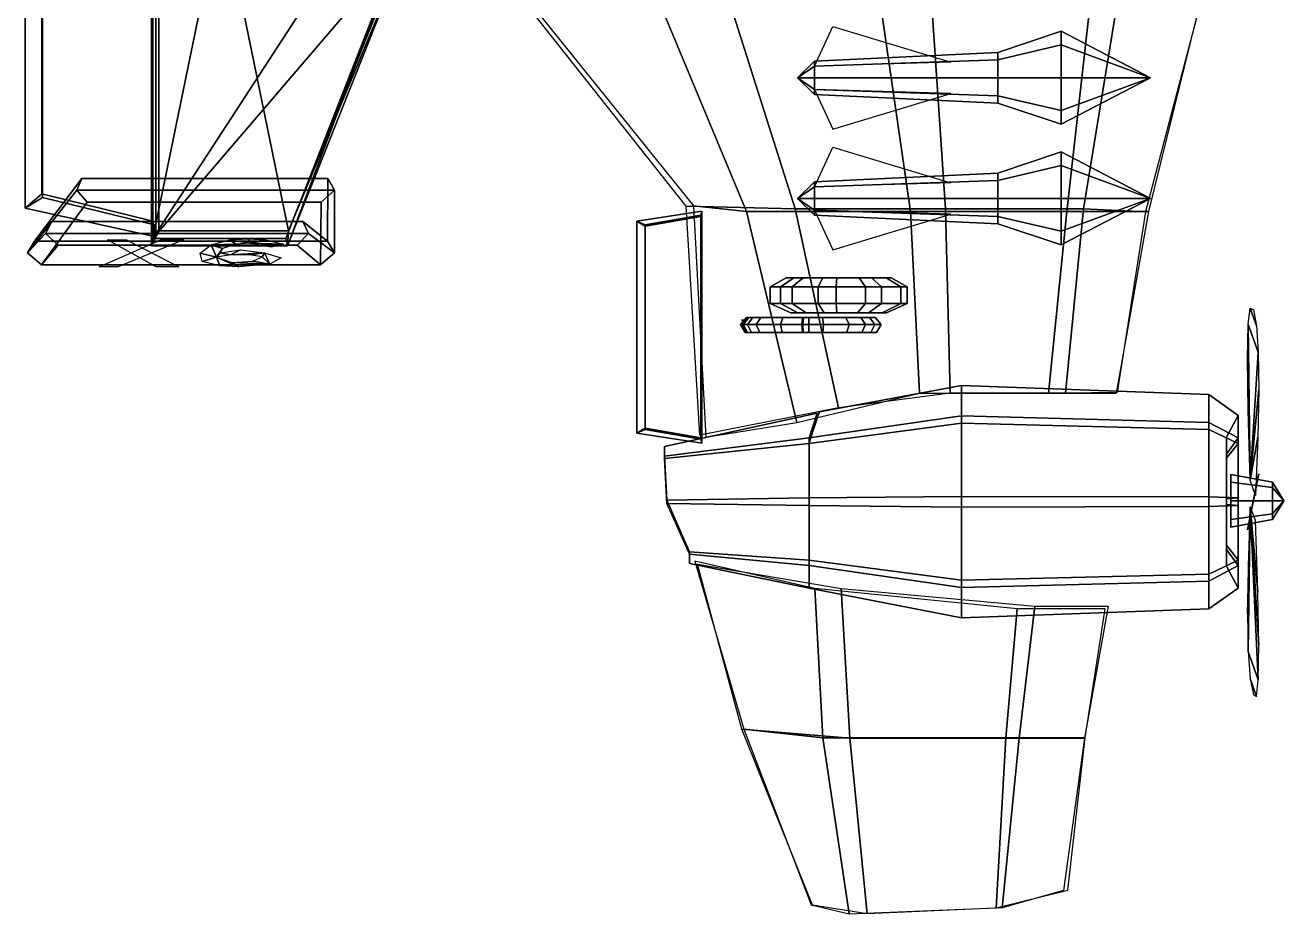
# Model space of a CAD drawing. Header units: metres. Extents: x -60 to 33, y -69 to 68.
# Drawn here: x -60 to 25.9, y -68.6 to -7.9 of the extents above; entities that cross this region are included whole.
import ezdxf

# ---------------------------------------------------------------- set-up
doc = ezdxf.new("R2010")
doc.units = ezdxf.units.M

msp = doc.modelspace()

# ---------------------------------------------------------------- linework, layer by layer
at = {"layer": 'AileG1', "color": 36}
for points in [[(-24.832254, -7.260001, 6.8), (-14.37858, -20.259996, 7.159739), (-10.762189, -20.66, 6.421602), (-16.337002, -7.260001, 5.2)], [(-16.337002, -7.260001, 5.2), (-10.762189, -20.66, 6.421602), (0.432347, -20.66, 6.329336), (-1.515498, -7.260001, 5)], [(-1.515498, -7.260001, 5), (0.432347, -20.66, 6.329336), (11.080813, -20.66, 6.698404), (12.583006, -7.260001, 5.8)], [(12.583006, -7.260001, 5.8), (11.080813, -20.66, 6.698404), (16.678078, -20.66, 7.713342), (19.993759, -7.260001, 8)], [(-14.37858, -20.259996, 7.159739), (-13.536901, -36.060001, 7.117873), (-7.323036, -35.060001, 6.500791), (-10.762189, -20.66, 6.421602)], [(-10.762189, -20.66, 6.421602), (-7.323036, -35.060001, 6.500791), (1.037658, -33.060001, 6.423656), (0.432347, -20.66, 6.329336)], [(0.432347, -20.66, 6.329336), (1.037658, -33.060001, 6.423656), (9.85018, -33.060001, 6.732197), (11.080813, -20.66, 6.698404)], [(11.080813, -20.66, 6.698404), (9.85018, -33.060001, 6.732197), (14.482404, -33.060001, 7.580684), (16.678078, -20.66, 7.713342)]]:
    msp.add_3dface(points, dxfattribs=at)
at = {"layer": 'AileG2', "color": 31}
for points in [[(-7.444094, -20.459999, 8.795606), (-14.892633, -20.279995, 7.182653), (-25.193754, -7.260001, 6.8), (-11.637501, -7.260001, 9.6)], [(2.804428, -20.459999, 9.349729), (-7.444094, -20.459999, 8.795606), (-11.637501, -7.260001, 9.6), (1.918754, -7.260001, 10.799999)], [(12.233074, -20.459999, 8.980313), (2.804428, -20.459999, 9.349729), (1.918754, -7.260001, 10.799999), (14.390508, -7.260001, 10)], [(16.46913, -20.679998, 7.756776), (12.233074, -20.459999, 8.980313), (14.390508, -7.260001, 10), (19.993759, -7.260001, 8)], [(-4.497872, -34.060001, 8.732279), (-13.94206, -35.920002, 7.163866), (-14.892633, -20.279995, 7.182653), (-7.444094, -20.459999, 8.795606)], [(3.138815, -33.060001, 9.198742), (-4.497872, -34.060001, 8.732279), (-7.444094, -20.459999, 8.795606), (2.804428, -20.459999, 9.349729)], [(10.996017, -33.060001, 8.887767), (3.138815, -33.060001, 9.198742), (2.804428, -20.459999, 9.349729), (12.233074, -20.459999, 8.980313)], [(14.526067, -33, 7.630329), (10.996017, -33.060001, 8.887767), (12.233074, -20.459999, 8.980313), (16.46913, -20.679998, 7.756776)]]:
    msp.add_3dface(points, dxfattribs=at)
at = {"layer": 'AileG3', "color": 49}
for points in [[(-14.298315, -44.520435, 7.622507), (-10.943853, -55.980427, 8.467817), (-5.56416, -56.580429, 7.796305), (-6.098315, -46.380432, 7.137645)], [(-6.098315, -46.380432, 7.137645), (-5.56416, -56.580429, 7.796305), (6.919529, -56.580429, 7.604444), (7.701685, -47.780434, 6.844827)], [(7.701685, -47.780434, 6.844827), (6.919529, -56.580429, 7.604444), (12.347221, -56.580429, 8.563748), (13.701685, -47.780434, 8.308916)], [(-10.943853, -55.980427, 8.467817), (-6.35616, -67.980438, 8.797077), (-3.75493, -68.580437, 8.578034), (-5.56416, -56.580429, 7.796305)], [(-5.56416, -56.580429, 7.796305), (-3.75493, -68.580437, 8.578034), (6.270299, -68.180443, 8.515451), (6.919529, -56.580429, 7.604444)], [(6.919529, -56.580429, 7.604444), (6.270299, -68.180443, 8.515451), (11.159529, -66.980438, 8.828369), (12.347221, -56.580429, 8.563748)]]:
    msp.add_3dface(points, dxfattribs=at)
at = {"layer": 'AileG4', "color": 50}
for points in [[(-3.709426, -56.590469, 9.419836), (-11.087205, -55.990467, 8.477208), (-14.098316, -44.730469, 7.791091), (-4.298315, -46.390469, 9.795179)], [(7.846128, -56.590469, 9.419836), (-3.709426, -56.590469, 9.419836), (-4.298315, -46.390469, 9.795179), (8.901686, -47.590466, 9.795179)], [(12.290573, -56.590469, 8.477208), (7.846128, -56.590469, 9.419836), (8.901686, -47.590466, 9.795179), (13.901685, -47.590466, 8.331091)], [(-2.542759, -68.590462, 9.098573), (-6.253869, -67.990471, 8.799635), (-11.087205, -55.990467, 8.477208), (-3.709426, -56.590469, 9.419836)], [(6.679462, -68.190475, 9.098573), (-2.542759, -68.590462, 9.098573), (-3.709426, -56.590469, 9.419836), (7.846128, -56.590469, 9.419836)], [(10.857241, -66.990471, 8.799635), (6.679462, -68.190475, 9.098573), (7.846128, -56.590469, 9.419836), (12.290573, -56.590469, 8.477208)]]:
    msp.add_3dface(points, dxfattribs=at)
at = {"layer": 'CharniereG', "color": 57}
msp.add_3dface([(-11.105405, -28.074333, 5.889799), (-10.892903, -28.074333, 5.912487), (-10.979506, -28.074333, 5.717111)], dxfattribs=at)
at = {"layer": 'CharnInclinG', "color": 61}
msp.add_3dface([(-13.870176, -28.168545, 8.0628), (-13.870176, -28.098545, 7.941557), (-13.870176, -28.028545, 8.0628)], dxfattribs=at)
at = {"layer": 'EssieuG', "color": 1}
for points in [[(-11.069994, -28.362936, 4.500204), (-11.164964, -28.362936, 2.520478), (-10.767436, -27.881065, 2.294141), (-10.680348, -27.881065, 4.109565)], [(-11.164964, -28.362936, 2.520478), (-10.985214, -28.362936, 0.541932), (-10.602604, -27.881065, 0.479798), (-10.767436, -27.881065, 2.294141)], [(-10.701683, -28.362936, 6.452459), (-11.069994, -28.362936, 4.500204), (-10.680348, -27.881065, 4.109565), (-10.342605, -27.881065, 5.899798)], [(-10.985214, -28.362936, 0.541932), (-10.695164, -28.362936, -1.929985), (-10.336626, -27.881065, -1.786969), (-10.602604, -27.881065, 0.479798)], [(-6.936524, -27.881065, 3.659845), (-10.680348, -27.881065, 4.109565), (-10.767436, -27.881065, 2.294141)], [(-6.936524, -27.881065, 3.659845), (-10.767436, -27.881065, 2.294141), (-10.602604, -27.881065, 0.479798)], [(-10.695164, -28.362936, -1.929985), (-10.094617, -28.362936, -4.300516), (-9.78592, -27.881065, -3.960764), (-10.336626, -27.881065, -1.786969)], [(-6.936524, -27.881065, 3.659845), (-10.342605, -27.881065, 5.899798), (-10.680348, -27.881065, 4.109565)], [(-5.582604, -27.881065, -0.440201), (-6.503826, -27.881065, 1.536921), (-10.602604, -27.881065, 0.479798), (-10.336626, -27.881065, -1.786969)], [(-6.936524, -27.881065, 3.659845), (-10.602604, -27.881065, 0.479798), (-6.503826, -27.881065, 1.536921)], [(-6.936524, -27.881065, 3.659845), (-6.862604, -27.881065, 5.839798), (-10.342605, -27.881065, 5.899798)], [(-5.577417, -27.881065, -6.313266), (-5.582604, -27.881065, -0.440201), (-10.336626, -27.881065, -1.786969)], [(-5.577417, -27.881065, -6.313266), (-10.336626, -27.881065, -1.786969), (-9.78592, -27.881065, -3.960764)], [(-10.094617, -28.362936, -4.300516), (-8.455247, -28.362936, -6.022897), (-8.282604, -27.881065, -5.540202), (-9.78592, -27.881065, -3.960764)], [(-5.577417, -27.881065, -6.313266), (-9.78592, -27.881065, -3.960764), (-8.282604, -27.881065, -5.540202)], [(-8.455247, -28.362936, -6.022897), (-5.505232, -28.362936, -6.865926), (-5.577417, -27.881065, -6.313266), (-8.282604, -27.881065, -5.540202)], [(-6.515482, -28.362936, 1.694727), (-6.987342, -28.362936, 4.009783), (-6.936524, -27.881065, 3.659845), (-6.503826, -27.881065, 1.536921)], [(-6.987342, -28.362936, 4.009783), (-6.906732, -28.362936, 6.387029), (-6.862604, -27.881065, 5.839798), (-6.936524, -27.881065, 3.659845)], [(-5.510889, -28.362936, -0.461331), (-6.515482, -28.362936, 1.694727), (-6.503826, -27.881065, 1.536921), (-5.582604, -27.881065, -0.440201)], [(-3.763385, -28.362936, -1.547777), (-5.510889, -28.362936, -0.461331), (-5.582604, -27.881065, -0.440201), (-3.98013, -27.881065, -1.436481)], [(-5.577417, -27.881065, -6.313266), (-2.371687, -27.881065, -2.407645), (-5.582604, -27.881065, -0.440201)], [(-5.505232, -28.362936, -6.865926), (-2.656724, -28.362936, -6.367491), (-2.965314, -27.881065, -5.856197), (-5.577417, -27.881065, -6.313266)], [(-5.577417, -27.881065, -6.313266), (-2.965314, -27.881065, -5.856197), (-1.982604, -27.881065, -4.340201)], [(-5.577417, -27.881065, -6.313266), (-1.982604, -27.881065, -4.340201), (-2.371687, -27.881065, -2.407645)], [(-2.009372, -28.362936, -2.606834), (-3.763385, -28.362936, -1.547777), (-3.98013, -27.881065, -1.436481), (-2.371687, -27.881065, -2.407645)], [(-2.656724, -28.362936, -6.367491), (-1.585076, -28.362936, -4.714293), (-1.982604, -27.881065, -4.340201), (-2.965314, -27.881065, -5.856197)], [(-1.585076, -28.362936, -4.714293), (-2.009372, -28.362936, -2.606834), (-2.371687, -27.881065, -2.407645), (-1.982604, -27.881065, -4.340201)], [(-10.776558, -28.918936, 4.20602), (-10.865593, -28.918936, 2.350027), (-11.164964, -28.362936, 2.520478), (-11.069994, -28.362936, 4.500204)], [(-10.865593, -28.918936, 2.350027), (-10.697077, -28.918936, 0.49514), (-10.985214, -28.362936, 0.541932), (-11.164964, -28.362936, 2.520478)], [(-10.431267, -28.918936, 6.03626), (-10.776558, -28.918936, 4.20602), (-11.069994, -28.362936, 4.500204), (-10.701683, -28.362936, 6.452459)], [(-10.697077, -28.918936, 0.49514), (-10.425156, -28.918936, -1.822282), (-10.695164, -28.362936, -1.929985), (-10.985214, -28.362936, 0.541932)], [(-10.697077, -28.918936, 0.49514), (-10.865593, -28.918936, 2.350027), (-10.776558, -28.918936, 4.20602)], [(-10.697077, -28.918936, 0.49514), (-10.776558, -28.918936, 4.20602), (-10.431267, -28.918936, 6.03626)], [(-10.425156, -28.918936, -1.822282), (-10.697077, -28.918936, 0.49514), (-6.506703, -28.918936, 1.575886), (-5.564897, -28.918936, -0.445419)], [(-10.697077, -28.918936, 0.49514), (-10.431267, -28.918936, 6.03626), (-6.8735, -28.918936, 5.974919)], [(-10.697077, -28.918936, 0.49514), (-6.8735, -28.918936, 5.974919), (-6.949072, -28.918936, 3.746251)], [(-10.697077, -28.918936, 0.49514), (-6.949072, -28.918936, 3.746251), (-6.506703, -28.918936, 1.575886)], [(-10.425156, -28.918936, -1.822282), (-9.862143, -28.918936, -4.044655), (-10.094617, -28.362936, -4.300516), (-10.695164, -28.362936, -1.929985)], [(-2.282226, -28.918936, -2.456828), (-9.862143, -28.918936, -4.044655), (-10.425156, -28.918936, -1.822282)], [(-2.282226, -28.918936, -2.456828), (-10.425156, -28.918936, -1.822282), (-5.564897, -28.918936, -0.445419)], [(-9.862143, -28.918936, -4.044655), (-8.325233, -28.918936, -5.659387), (-8.455247, -28.362936, -6.022897), (-10.094617, -28.362936, -4.300516)], [(-2.282226, -28.918936, -2.456828), (-8.325233, -28.918936, -5.659387), (-9.862143, -28.918936, -4.044655)], [(-8.325233, -28.918936, -5.659387), (-5.559594, -28.918936, -6.449727), (-5.505232, -28.362936, -6.865926), (-8.455247, -28.362936, -6.022897)], [(-2.282226, -28.918936, -2.456828), (-5.559594, -28.918936, -6.449727), (-8.325233, -28.918936, -5.659387)], [(-6.506703, -28.918936, 1.575886), (-6.949072, -28.918936, 3.746251), (-6.987342, -28.362936, 4.009783), (-6.515482, -28.362936, 1.694727)], [(-6.949072, -28.918936, 3.746251), (-6.8735, -28.918936, 5.974919), (-6.906732, -28.362936, 6.387029), (-6.987342, -28.362936, 4.009783)], [(-5.564897, -28.918936, -0.445419), (-6.506703, -28.918936, 1.575886), (-6.515482, -28.362936, 1.694727), (-5.510889, -28.362936, -0.461331)], [(-3.926612, -28.918936, -1.463962), (-5.564897, -28.918936, -0.445419), (-5.510889, -28.362936, -0.461331), (-3.763385, -28.362936, -1.547777)], [(-5.559594, -28.918936, -6.449727), (-2.889118, -28.918936, -5.982444), (-2.656724, -28.362936, -6.367491), (-5.505232, -28.362936, -6.865926)], [(-2.282226, -28.918936, -2.456828), (-2.889118, -28.918936, -5.982444), (-5.559594, -28.918936, -6.449727)], [(-2.282226, -28.918936, -2.456828), (-3.926612, -28.918936, -1.463962), (-3.763385, -28.362936, -1.547777), (-2.009372, -28.362936, -2.606834)], [(-2.889118, -28.918936, -5.982444), (-1.884447, -28.918936, -4.432571), (-1.585076, -28.362936, -4.714293), (-2.656724, -28.362936, -6.367491)], [(-2.282226, -28.918936, -2.456828), (-1.884447, -28.918936, -4.432571), (-2.889118, -28.918936, -5.982444)], [(-1.884447, -28.918936, -4.432571), (-2.282226, -28.918936, -2.456828), (-2.009372, -28.362936, -2.606834), (-1.585076, -28.362936, -4.714293)]]:
    msp.add_3dface(points, dxfattribs=at)
at = {"layer": 'GouvG', "color": 9}
for points in [[(-56.11134, -18.402412, 28.163668), (-56.463116, -19.203999, 28.60025), (-59.825722, -23.479145, 13.629185), (-59.346935, -22.677553, 13.610738)], [(-39.33292, -18.402412, 26.511126), (-56.11134, -18.402412, 28.163668), (-59.346935, -22.677553, 13.610738), (-39.355637, -22.677553, 11.641755)], [(-39.33292, -18.402412, 26.511126), (-38.885731, -19.203999, 26.869019), (-56.463116, -19.203999, 28.60025), (-56.11134, -18.402412, 28.163668)], [(-39.355637, -22.677553, 11.641755), (-38.882458, -23.479145, 11.566441), (-38.885731, -19.203999, 26.869019), (-39.33292, -18.402412, 26.511126)], [(-56.463116, -19.203999, 28.60025), (-55.759552, -20.005587, 27.727083), (-58.868149, -24.280733, 13.592292), (-59.825722, -23.479145, 13.629185)], [(-56.463116, -19.203999, 28.60025), (-38.885731, -19.203999, 26.869019), (-39.780117, -20.005587, 26.153233), (-55.759552, -20.005587, 27.727083)], [(-39.780117, -20.005587, 26.153233), (-38.885731, -19.203999, 26.869019), (-38.882458, -23.479145, 11.566441), (-39.828819, -24.280733, 11.717071)], [(-58.868149, -24.280733, 13.592292), (-55.759552, -20.005587, 27.727083), (-39.780117, -20.005587, 26.153233), (-39.828819, -24.280733, 11.717071)], [(-59.346935, -22.677553, 13.610738), (-59.825722, -23.479145, 13.629185), (-58.599903, -22.143158, 6.905227), (-58.169716, -21.34157, 7.264791)], [(-59.346935, -22.677553, 13.610738), (-58.169716, -21.34157, 7.264791), (-41.034313, -21.34157, 5.577092), (-39.355637, -22.677553, 11.641755)], [(-58.169716, -21.34157, 7.264791), (-58.599903, -22.143158, 6.905227), (-40.648537, -22.143158, 5.13716), (-41.034313, -21.34157, 5.577092)], [(-41.034313, -21.34157, 5.577092), (-40.648537, -22.143158, 5.13716), (-38.882458, -23.479145, 11.566441), (-39.355637, -22.677553, 11.641755)], [(-59.825722, -23.479145, 13.629185), (-58.868149, -24.280733, 13.592292), (-57.73951, -22.944748, 7.624358), (-58.599903, -22.143158, 6.905227)], [(-40.648537, -22.143158, 5.13716), (-58.599903, -22.143158, 6.905227), (-57.73951, -22.944748, 7.624358), (-41.420094, -22.944748, 6.017023)], [(-39.828819, -24.280733, 11.717071), (-38.882458, -23.479145, 11.566441), (-40.648537, -22.143158, 5.13716), (-41.420094, -22.944748, 6.017023)], [(-58.868149, -24.280733, 13.592292), (-39.828819, -24.280733, 11.717071), (-41.420094, -22.944748, 6.017023), (-57.73951, -22.944748, 7.624358)], [(-53.642612, -24.423801, 14.760821), (-54.936871, -24.423801, 14.888299), (-50.731403, -22.573908, 20.435831), (-49.178291, -22.573908, 20.282864)], [(-49.500988, -24.423801, 14.352905), (-51.054096, -24.423801, 14.505875), (-54.355328, -22.573908, 20.792757), (-53.061069, -22.573908, 20.665281)], [(-46.932777, -23.764011, 16.052687), (-48.038799, -23.496731, 17.196606), (-47.286701, -22.931952, 18.942669)], [(-47.286701, -22.931952, 18.942669), (-46.009308, -22.573908, 19.970743), (-45.598164, -22.879902, 18.944107)], [(-47.286701, -22.931952, 18.942669), (-45.598164, -22.879902, 18.944107), (-46.5065, -23.170736, 18.096287)], [(-47.286701, -22.931952, 18.942669), (-46.5065, -23.170736, 18.096287), (-46.932777, -23.764011, 16.052687)], [(-46.5065, -23.170736, 18.096287), (-46.678978, -23.469017, 17.151987), (-46.932777, -23.764011, 16.052687)], [(-44.660664, -22.812601, 19.068649), (-46.009308, -22.573908, 19.970743), (-44.765354, -22.51226, 20.046888)], [(-44.660664, -22.812601, 19.068649), (-45.598164, -22.879902, 18.944107), (-46.009308, -22.573908, 19.970743)], [(-44.660664, -22.812601, 19.068649), (-44.765354, -22.51226, 20.046888), (-43.55022, -22.573908, 19.72854)], [(-44.660664, -22.812601, 19.068649), (-43.55022, -22.573908, 19.72854), (-42.349758, -22.872278, 18.648733)], [(-44.660664, -22.812601, 19.068649), (-42.349758, -22.872278, 18.648733), (-43.191971, -23.081135, 18.058584)], [(-46.932777, -23.764011, 16.052687), (-47.901978, -24.065758, 15.3493), (-48.038799, -23.496731, 17.196606)], [(-46.932777, -23.764011, 16.052687), (-46.701523, -24.364132, 14.269493), (-47.901978, -24.065758, 15.3493)], [(-45.9799, -23.614828, 16.439625), (-46.932777, -23.764011, 16.052687), (-46.678978, -23.469017, 17.151987)], [(-46.932777, -23.764011, 16.052687), (-45.880505, -24.122059, 14.79516), (-45.425919, -24.423477, 13.952594)], [(-46.932777, -23.764011, 16.052687), (-45.425919, -24.423477, 13.952594), (-46.701523, -24.364132, 14.269493)], [(-45.9799, -23.614828, 16.439625), (-46.678978, -23.469017, 17.151987), (-45.289516, -23.254957, 16.955698)], [(-45.9799, -23.614828, 16.439625), (-45.289516, -23.254957, 16.955698), (-43.651531, -23.460678, 16.880686)], [(-44.685642, -23.614828, 16.312147), (-45.9799, -23.614828, 16.439625), (-43.651531, -23.460678, 16.880686)], [(-43.287388, -24.246519, 14.312247), (-45.880505, -24.122059, 14.79516), (-44.442234, -24.032637, 14.941673)], [(-43.817181, -23.734175, 15.841981), (-44.685642, -23.614828, 16.312147), (-43.651531, -23.460678, 16.880686)], [(-43.287388, -24.246519, 14.312247), (-44.442234, -24.032637, 14.941673), (-43.817181, -23.734175, 15.841981)], [(-43.651531, -23.460678, 16.880686), (-43.287388, -24.246519, 14.312247), (-43.817181, -23.734175, 15.841981)], [(-43.651531, -23.460678, 16.880686), (-42.523861, -23.818989, 15.61488), (-43.287388, -24.246519, 14.312247)], [(-43.287388, -24.246519, 14.312247), (-45.425919, -24.423477, 13.952594), (-45.880505, -24.122059, 14.79516)]]:
    msp.add_3dface(points, dxfattribs=at)
at = {"layer": 'HB1', "color": 19}
for points in [[(10.708771, -16.58399, 2.597719), (10.708769, -17.513281, 4.841228), (6.376217, -18.533037, 3.821478), (6.376218, -18.026134, 2.597719)], [(10.708772, -17.513281, 0.354209), (10.708771, -16.58399, 2.597719), (6.376218, -18.026134, 2.597719), (6.376219, -18.533037, 1.37396)], [(16.789999, -19.756792, 2.597719), (16.789999, -19.756792, 2.597719), (10.708769, -17.513281, 4.841228), (10.708771, -16.58399, 2.597719)], [(16.789999, -19.756792, 2.597719), (16.789999, -19.756792, 2.597719), (10.708771, -16.58399, 2.597719), (10.708772, -17.513281, 0.354209)], [(6.376218, -18.026134, 2.597719), (6.376217, -18.533037, 3.821478), (-6.132196, -18.955019, 3.399491), (-6.132195, -18.622915, 2.597718)], [(6.376219, -18.533037, 1.37396), (6.376218, -18.026134, 2.597719), (-6.132195, -18.622915, 2.597718), (-6.132195, -18.955019, 1.795945)], [(10.708769, -17.513281, 4.841228), (10.708768, -19.756792, 5.770521), (6.376217, -19.756792, 4.328375), (6.376217, -18.533037, 3.821478)], [(10.708772, -19.756792, -0.575083), (10.708772, -17.513281, 0.354209), (6.376219, -18.533037, 1.37396), (6.376219, -19.756792, 0.867062)], [(16.789999, -19.756792, 2.597719), (16.789999, -19.756792, 2.597719), (10.708768, -19.756792, 5.770521), (10.708769, -17.513281, 4.841228)], [(16.789999, -19.756792, 2.597719), (16.789999, -19.756792, 2.597719), (10.708772, -17.513281, 0.354209), (10.708772, -19.756792, -0.575083)], [(-6.132195, -18.622915, 2.597718), (-6.132196, -18.955019, 3.399491), (-7.290002, -19.756792, 2.597718)], [(-6.132195, -18.955019, 1.795945), (-6.132195, -18.622915, 2.597718), (-7.290002, -19.756792, 2.597718)], [(6.376217, -18.533037, 3.821478), (6.376217, -19.756792, 4.328375), (-6.132196, -19.756792, 3.731596), (-6.132196, -18.955019, 3.399491)], [(6.376219, -19.756792, 0.867062), (6.376219, -18.533037, 1.37396), (-6.132195, -18.955019, 1.795945), (-6.132193, -19.756792, 1.463839)], [(-6.132196, -18.955019, 3.399491), (-6.132196, -19.756792, 3.731596), (-7.290002, -19.756792, 2.597718)], [(-6.132193, -19.756792, 1.463839), (-6.132195, -18.955019, 1.795945), (-7.290002, -19.756792, 2.597718)], [(-6.132195, -20.558565, 1.795945), (-6.132193, -19.756792, 1.463839), (-7.290002, -19.756792, 2.597718)], [(-6.132195, -20.890673, 2.597718), (-6.132195, -20.558565, 1.795945), (-7.290002, -19.756792, 2.597718)], [(-6.132196, -20.558565, 3.399491), (-6.132195, -20.890673, 2.597718), (-7.290002, -19.756792, 2.597718)], [(-6.132196, -19.756792, 3.731596), (-6.132196, -20.558565, 3.399491), (-7.290002, -19.756792, 2.597718)], [(6.376217, -19.756792, 4.328375), (6.376217, -20.980551, 3.821478), (-6.132196, -20.558565, 3.399491), (-6.132196, -19.756792, 3.731596)], [(6.376217, -20.980551, 3.821478), (6.376218, -21.48745, 2.597719), (-6.132195, -20.890673, 2.597718), (-6.132196, -20.558565, 3.399491)], [(6.376219, -20.980551, 1.37396), (6.376219, -19.756792, 0.867062), (-6.132193, -19.756792, 1.463839), (-6.132195, -20.558565, 1.795945)], [(6.376218, -21.48745, 2.597719), (6.376219, -20.980551, 1.37396), (-6.132195, -20.558565, 1.795945), (-6.132195, -20.890673, 2.597718)], [(10.708768, -19.756792, 5.770521), (10.708769, -22.000303, 4.841228), (6.376217, -20.980551, 3.821478), (6.376217, -19.756792, 4.328375)], [(10.708772, -22.000303, 0.354209), (10.708772, -19.756792, -0.575083), (6.376219, -19.756792, 0.867062), (6.376219, -20.980551, 1.37396)], [(16.789999, -19.756792, 2.597719), (16.789999, -19.756792, 2.597719), (10.708769, -22.000303, 4.841228), (10.708768, -19.756792, 5.770521)], [(16.789999, -19.756792, 2.597719), (16.789999, -19.756792, 2.597719), (10.708771, -22.929594, 2.597719), (10.708769, -22.000303, 4.841228)], [(16.789999, -19.756792, 2.597719), (16.789999, -19.756792, 2.597719), (10.708772, -22.000303, 0.354209), (10.708771, -22.929594, 2.597719)], [(16.789999, -19.756792, 2.597719), (16.789999, -19.756792, 2.597719), (10.708772, -19.756792, -0.575083), (10.708772, -22.000303, 0.354209)], [(10.708769, -22.000303, 4.841228), (10.708771, -22.929594, 2.597719), (6.376218, -21.48745, 2.597719), (6.376217, -20.980551, 3.821478)], [(10.708771, -22.929594, 2.597719), (10.708772, -22.000303, 0.354209), (6.376219, -20.980551, 1.37396), (6.376218, -21.48745, 2.597719)]]:
    msp.add_3dface(points, dxfattribs=at)
at = {"layer": 'HB1A1', "color": 22}
msp.add_3dface([(-6.072517, -19.756792, 3.731596), (-4.819283, -19.756792, 6.984038), (3.237222, -19.756792, 4.059824)], dxfattribs=at)
at = {"layer": 'HB1A2', "color": 20}
msp.add_3dface([(-6.132195, -20.558565, 1.795945), (-4.87896, -23.262873, -0.011015), (3.177545, -20.831482, 1.613591)], dxfattribs=at)
at = {"layer": 'HB1A3', "color": 21}
msp.add_3dface([(-6.132195, -18.955019, 1.795945), (-4.87896, -16.250715, -0.011015), (3.177545, -18.682106, 1.613591)], dxfattribs=at)
at = {"layer": 'HB2', "color": 16}
for points in [[(10.708771, -8.348451, 1.702552), (10.708769, -9.277743, 3.946061), (6.376217, -10.297496, 2.926311), (6.376218, -9.790597, 1.702551)], [(10.708772, -9.277743, -0.540958), (10.708771, -8.348451, 1.702552), (6.376218, -9.790597, 1.702551), (6.376219, -10.297496, 0.478792)], [(16.789999, -11.521255, 1.702552), (16.789999, -11.521255, 1.702552), (10.708769, -9.277743, 3.946061), (10.708771, -8.348451, 1.702552)], [(16.789999, -11.521255, 1.702552), (16.789999, -11.521255, 1.702552), (10.708771, -8.348451, 1.702552), (10.708772, -9.277743, -0.540958)], [(10.708769, -9.277743, 3.946061), (10.708768, -11.521255, 4.875354), (6.376217, -11.521255, 3.433208), (6.376217, -10.297496, 2.926311)], [(10.708772, -11.521255, -1.470251), (10.708772, -9.277743, -0.540958), (6.376219, -10.297496, 0.478792), (6.376219, -11.521255, -0.028106)], [(16.789999, -11.521255, 1.702552), (16.789999, -11.521255, 1.702552), (10.708768, -11.521255, 4.875354), (10.708769, -9.277743, 3.946061)], [(16.789999, -11.521255, 1.702552), (16.789999, -11.521255, 1.702552), (10.708772, -9.277743, -0.540958), (10.708772, -11.521255, -1.470251)], [(6.376218, -9.790597, 1.702551), (6.376217, -10.297496, 2.926311), (-6.132196, -10.719481, 2.504324), (-6.132195, -10.387376, 1.70255)], [(6.376217, -10.297496, 2.926311), (6.376217, -11.521255, 3.433208), (-6.132196, -11.521255, 2.836429), (-6.132196, -10.719481, 2.504324)], [(6.376219, -10.297496, 0.478792), (6.376218, -9.790597, 1.702551), (-6.132195, -10.387376, 1.70255), (-6.132195, -10.719481, 0.900777)], [(6.376219, -11.521255, -0.028106), (6.376219, -10.297496, 0.478792), (-6.132195, -10.719481, 0.900777), (-6.132193, -11.521255, 0.568672)], [(-6.132195, -10.387376, 1.70255), (-6.132196, -10.719481, 2.504324), (-7.290002, -11.521255, 1.70255)], [(-6.132195, -10.719481, 0.900777), (-6.132195, -10.387376, 1.70255), (-7.290002, -11.521255, 1.70255)], [(-6.132196, -10.719481, 2.504324), (-6.132196, -11.521255, 2.836429), (-7.290002, -11.521255, 1.70255)], [(-6.132193, -11.521255, 0.568672), (-6.132195, -10.719481, 0.900777), (-7.290002, -11.521255, 1.70255)], [(-6.132195, -12.323027, 0.900777), (-6.132193, -11.521255, 0.568672), (-7.290002, -11.521255, 1.70255)], [(-6.132195, -12.655132, 1.70255), (-6.132195, -12.323027, 0.900777), (-7.290002, -11.521255, 1.70255)], [(-6.132196, -12.323027, 2.504324), (-6.132195, -12.655132, 1.70255), (-7.290002, -11.521255, 1.70255)], [(-6.132196, -11.521255, 2.836429), (-6.132196, -12.323027, 2.504324), (-7.290002, -11.521255, 1.70255)], [(6.376217, -11.521255, 3.433208), (6.376217, -12.745012, 2.926311), (-6.132196, -12.323027, 2.504324), (-6.132196, -11.521255, 2.836429)], [(6.376219, -12.745012, 0.478792), (6.376219, -11.521255, -0.028106), (-6.132193, -11.521255, 0.568672), (-6.132195, -12.323027, 0.900777)], [(10.708768, -11.521255, 4.875354), (10.708769, -13.764765, 3.946061), (6.376217, -12.745012, 2.926311), (6.376217, -11.521255, 3.433208)], [(10.708772, -13.764765, -0.540958), (10.708772, -11.521255, -1.470251), (6.376219, -11.521255, -0.028106), (6.376219, -12.745012, 0.478792)], [(16.789999, -11.521255, 1.702552), (16.789999, -11.521255, 1.702552), (10.708769, -13.764765, 3.946061), (10.708768, -11.521255, 4.875354)], [(16.789999, -11.521255, 1.702552), (16.789999, -11.521255, 1.702552), (10.708771, -14.694057, 1.702552), (10.708769, -13.764765, 3.946061)], [(16.789999, -11.521255, 1.702552), (16.789999, -11.521255, 1.702552), (10.708772, -13.764765, -0.540958), (10.708771, -14.694057, 1.702552)], [(16.789999, -11.521255, 1.702552), (16.789999, -11.521255, 1.702552), (10.708772, -11.521255, -1.470251), (10.708772, -13.764765, -0.540958)], [(6.376217, -12.745012, 2.926311), (6.376218, -13.25191, 1.702551), (-6.132195, -12.655132, 1.70255), (-6.132196, -12.323027, 2.504324)], [(6.376218, -13.25191, 1.702551), (6.376219, -12.745012, 0.478792), (-6.132195, -12.323027, 0.900777), (-6.132195, -12.655132, 1.70255)], [(10.708769, -13.764765, 3.946061), (10.708771, -14.694057, 1.702552), (6.376218, -13.25191, 1.702551), (6.376217, -12.745012, 2.926311)], [(10.708771, -14.694057, 1.702552), (10.708772, -13.764765, -0.540958), (6.376219, -12.745012, 0.478792), (6.376218, -13.25191, 1.702551)]]:
    msp.add_3dface(points, dxfattribs=at)
at = {"layer": 'HB2A1', "color": 18}
msp.add_3dface([(-6.072517, -11.521255, 2.836429), (-4.819283, -11.521255, 6.088871), (3.237222, -11.521255, 3.164657)], dxfattribs=at)
at = {"layer": 'HB2A2', "color": 15}
msp.add_3dface([(-6.132195, -12.323027, 0.900777), (-4.87896, -15.027334, -0.906183), (3.177545, -12.595941, 0.718423)], dxfattribs=at)
at = {"layer": 'HB2A3', "color": 17}
msp.add_3dface([(-6.132195, -10.719481, 0.900777), (-4.87896, -8.015175, -0.906183), (3.177545, -10.446568, 0.718423)], dxfattribs=at)
at = {"layer": 'MoteurG', "color": 4}
for points in [[(3.901685, -34.59742, 3.39511), (3.901685, -32.529526, 7.923304), (-5.778314, -34.322983, 7.84636), (-6.498313, -36.100647, 4.537659)], [(3.901685, -32.529526, 7.923304), (3.901685, -35.107201, 12.284138), (-6.498313, -36.479713, 11.032776), (-5.778314, -34.322983, 7.84636)], [(20.781685, -35.048389, 2.696561), (20.781685, -33.139565, 7.970346), (3.901685, -32.529526, 7.923304), (3.901685, -34.59742, 3.39511)], [(20.781685, -33.139565, 7.970346), (20.781685, -35.518955, 13.049214), (3.901685, -35.107201, 12.284138), (3.901685, -32.529526, 7.923304)], [(22.781685, -36.100647, 3.657319), (22.781685, -34.562984, 7.905646), (20.781685, -33.139565, 7.970346), (20.781685, -35.048389, 2.696561)], [(22.781685, -34.562984, 7.905646), (22.781685, -36.479713, 11.996956), (20.781685, -35.518955, 13.049214), (20.781685, -33.139565, 7.970346)], [(-5.938313, -34.422985, 7.84636), (-16.358313, -36.692799, 7.641721), (-16.358313, -37.346558, 7.57644), (-6.498313, -36.100647, 4.537659)], [(-6.498313, -36.479713, 11.032776), (-16.358313, -37.507721, 7.704588), (-16.358313, -36.692799, 7.641721), (-5.938313, -34.422985, 7.84636)], [(3.901685, -40.099522, 1.352109), (3.901685, -34.59742, 3.39511), (-6.498313, -36.100647, 4.537659), (-6.498313, -40.191948, 3.044858)], [(3.901685, -35.107201, 12.284138), (3.901685, -40.820477, 13.923095), (-6.498313, -40.72805, 12.230346), (-6.498313, -36.479713, 11.032776)], [(20.781685, -40.127251, 0.317169), (20.781685, -35.048389, 2.696561), (3.901685, -34.59742, 3.39511), (3.901685, -40.099522, 1.352109)], [(20.781685, -35.518955, 13.049214), (20.781685, -40.792747, 14.958035), (3.901685, -40.820477, 13.923095), (3.901685, -35.107201, 12.284138)], [(22.781685, -40.191956, 1.740587), (22.781685, -36.100647, 3.657319), (20.781685, -35.048389, 2.696561), (20.781685, -40.127251, 0.317169)], [(21.981686, -37.20731, 4.667753), (21.981686, -36.060001, 7.8376), (22.781685, -34.562984, 7.905646), (22.781685, -36.100647, 3.657319)], [(21.981686, -36.060001, 7.8376), (21.981686, -37.49015, 10.89029), (22.781685, -36.479713, 11.996956), (22.781685, -34.562984, 7.905646)], [(22.781685, -36.479713, 11.996956), (22.781685, -40.728046, 13.534616), (20.781685, -40.792747, 14.958035), (20.781685, -35.518955, 13.049214)], [(21.981686, -37.49015, 10.89029), (21.981686, -36.060001, 7.8376), (21.981686, -37.20731, 4.667753)], [(-6.498313, -36.100647, 4.537659), (-16.358313, -37.346558, 7.57644), (-16.198313, -40.346035, 7.546988), (-6.498313, -40.191948, 3.044858)], [(-6.498313, -40.72805, 12.230346), (-16.198313, -40.573963, 7.728216), (-16.358313, -37.507721, 7.704588), (-6.498313, -36.479713, 11.032776)], [(21.981686, -40.259998, 3.237602), (21.981686, -37.20731, 4.667753), (22.781685, -36.100647, 3.657319), (22.781685, -40.191956, 1.740587)], [(21.981686, -37.49015, 10.89029), (21.981686, -40.66, 12.037601), (22.781685, -40.728046, 13.534616), (22.781685, -36.479713, 11.996956)], [(21.981686, -37.49015, 10.89029), (21.981686, -37.20731, 4.667753), (21.981686, -40.259998, 3.237602)], [(21.981686, -37.49015, 10.89029), (21.981686, -40.259998, 3.237602), (21.981686, -43.429848, 4.384912)], [(21.981686, -37.49015, 10.89029), (21.981686, -43.429848, 4.384912), (21.981686, -44.859997, 7.437603)], [(21.981686, -37.49015, 10.89029), (21.981686, -44.859997, 7.437603), (21.981686, -43.712688, 10.60745)], [(21.981686, -37.49015, 10.89029), (21.981686, -43.712688, 10.60745), (21.981686, -40.66, 12.037601)], [(-6.498313, -40.191948, 3.044858), (-16.198313, -40.346035, 7.546988), (-14.658314, -43.872272, 7.570615), (-6.498313, -44.440285, 4.242428)], [(3.901685, -45.812798, 2.991066), (3.901685, -40.099522, 1.352109), (-6.498313, -40.191948, 3.044858), (-6.498313, -44.440285, 4.242428)], [(20.781685, -45.401043, 2.225989), (20.781685, -40.127251, 0.317169), (3.901685, -40.099522, 1.352109), (3.901685, -45.812798, 2.991066)], [(22.781685, -44.440285, 3.278248), (22.781685, -40.191956, 1.740587), (20.781685, -40.127251, 0.317169), (20.781685, -45.401043, 2.225989)], [(21.981686, -43.429848, 4.384912), (21.981686, -40.259998, 3.237602), (22.781685, -40.191956, 1.740587), (22.781685, -44.440285, 3.278248)], [(-6.498313, -44.819355, 10.737545), (-14.658314, -44.033436, 7.698763), (-16.198313, -40.573963, 7.728216), (-6.498313, -40.72805, 12.230346)], [(3.901685, -40.820477, 13.923095), (3.901685, -46.322578, 11.880094), (-6.498313, -44.819355, 10.737545), (-6.498313, -40.72805, 12.230346)], [(20.781685, -40.792747, 14.958035), (20.781685, -45.871613, 12.578643), (3.901685, -46.322578, 11.880094), (3.901685, -40.820477, 13.923095)], [(22.781685, -40.728046, 13.534616), (22.781685, -44.819355, 11.617885), (20.781685, -45.871613, 12.578643), (20.781685, -40.792747, 14.958035)], [(21.981686, -40.66, 12.037601), (21.981686, -43.712688, 10.60745), (22.781685, -44.819355, 11.617885), (22.781685, -40.728046, 13.534616)], [(21.981686, -44.859997, 7.437603), (21.981686, -43.429848, 4.384912), (22.781685, -44.440285, 3.278248), (22.781685, -46.357014, 7.369557)], [(21.981686, -43.712688, 10.60745), (21.981686, -44.859997, 7.437603), (22.781685, -46.357014, 7.369557), (22.781685, -44.819355, 11.617885)], [(-6.498313, -44.440285, 4.242428), (-14.658314, -43.872272, 7.570615), (-14.658314, -44.687195, 7.633483), (-6.498313, -46.35701, 7.428843)], [(-6.498313, -46.35701, 7.428843), (-14.658314, -44.687195, 7.633483), (-14.658314, -44.033436, 7.698763), (-6.498313, -44.819355, 10.737545)], [(3.901685, -48.390469, 7.3519), (3.901685, -45.812798, 2.991066), (-6.498313, -44.440285, 4.242428), (-6.498313, -46.35701, 7.428843)], [(22.781685, -46.357014, 7.369557), (22.781685, -44.440285, 3.278248), (20.781685, -45.401043, 2.225989), (20.781685, -47.780434, 7.304857)], [(3.901685, -46.322578, 11.880094), (3.901685, -48.390469, 7.3519), (-6.498313, -46.35701, 7.428843), (-6.498313, -44.819355, 10.737545)], [(20.781685, -47.780434, 7.304857), (20.781685, -45.401043, 2.225989), (3.901685, -45.812798, 2.991066), (3.901685, -48.390469, 7.3519)], [(22.781685, -44.819355, 11.617885), (22.781685, -46.357014, 7.369557), (20.781685, -47.780434, 7.304857), (20.781685, -45.871613, 12.578643)], [(20.781685, -45.871613, 12.578643), (20.781685, -47.780434, 7.304857), (3.901685, -48.390469, 7.3519), (3.901685, -46.322578, 11.880094)]]:
    msp.add_3dface(points, dxfattribs=at)
at = {"layer": 'MoyeuG', "color": 66}
for points in [[(25.121025, -39.491955, 6.963701), (25.121025, -39.119164, 7.863701), (22.281685, -38.591953, 7.940588), (22.281685, -39.119164, 6.667796)], [(25.121025, -39.119164, 7.863701), (25.121025, -39.491955, 8.7637), (22.281687, -39.119164, 9.213378), (22.281685, -38.591953, 7.940588)], [(25.121025, -40.391953, 6.590909), (25.121025, -39.491955, 6.963701), (22.281685, -39.119164, 6.667796), (22.281685, -40.391953, 6.140589)], [(25.121025, -39.491955, 8.7637), (25.121027, -40.391953, 9.136491), (22.281687, -40.391953, 9.740584), (22.281687, -39.119164, 9.213378)], [(25.896105, -40.391953, 7.973007), (25.896105, -40.391953, 7.973007), (25.121025, -39.119164, 7.863701), (25.121025, -39.491955, 6.963701)], [(25.896105, -40.391953, 7.973007), (25.896105, -40.391953, 7.973007), (25.121025, -39.491955, 8.7637), (25.121025, -39.119164, 7.863701)], [(25.896105, -40.391953, 7.973007), (25.896105, -40.391953, 7.973007), (25.121025, -39.491955, 6.963701), (25.121025, -40.391953, 6.590909)], [(25.896105, -40.391953, 7.973007), (25.896105, -40.391953, 7.973007), (25.121027, -40.391953, 9.136491), (25.121025, -39.491955, 8.7637)], [(25.121025, -41.291954, 6.963702), (25.121025, -40.391953, 6.590909), (22.281685, -40.391953, 6.140589), (22.281685, -41.664745, 6.667796)], [(25.121027, -40.391953, 9.136491), (25.121025, -41.291954, 8.7637), (22.281687, -41.664745, 9.213378), (22.281687, -40.391953, 9.740584)], [(25.896105, -40.391953, 7.973007), (25.896105, -40.391953, 7.973007), (25.121025, -40.391953, 6.590909), (25.121025, -41.291954, 6.963702)], [(25.896105, -40.391953, 7.973007), (25.896105, -40.391953, 7.973007), (25.121025, -41.291954, 6.963702), (25.121025, -41.664745, 7.863701)], [(25.896105, -40.391953, 7.973007), (25.896105, -40.391953, 7.973007), (25.121025, -41.664745, 7.863701), (25.121025, -41.291954, 8.7637)], [(25.896105, -40.391953, 7.973007), (25.896105, -40.391953, 7.973007), (25.121025, -41.291954, 8.7637), (25.121027, -40.391953, 9.136491)], [(25.121025, -41.664745, 7.863701), (25.121025, -41.291954, 6.963702), (22.281685, -41.664745, 6.667796), (22.281685, -42.191952, 7.940588)], [(25.121025, -41.291954, 8.7637), (25.121025, -41.664745, 7.863701), (22.281685, -42.191952, 7.940588), (22.281687, -41.664745, 9.213378)]]:
    msp.add_3dface(points, dxfattribs=at)
at = {"layer": 'PaleG1', "color": 44}
for points in [[(23.465506, -28.354803, 1.700339), (23.596684, -27.249157, 0.168421), (24.031654, -28.445429, -1.662248), (24.153471, -30.255032, -1.189635)], [(23.596684, -27.249157, 0.168421), (23.815733, -27.361416, -1.081001), (24.031654, -28.445429, -1.662248)], [(23.599184, -38.979191, 7.991074), (23.422195, -30.678354, 3.514759), (23.465506, -28.354803, 1.700339)], [(23.599184, -38.979191, 7.991074), (23.465506, -28.354803, 1.700339), (24.153471, -30.255032, -1.189635)], [(23.599184, -38.979191, 7.991074), (23.466755, -34.219818, 5.611665), (23.422195, -30.678354, 3.514759)], [(23.599184, -38.979191, 7.991074), (24.153471, -30.255032, -1.189635), (24.181173, -32.79023, 0.336829)], [(23.599184, -38.979191, 7.991074), (24.181173, -32.79023, 0.336829), (24.114765, -36.051025, 2.917149)], [(23.599184, -38.979191, 7.991074), (24.114765, -36.051025, 2.917149), (23.954245, -40.037415, 6.551325)]]:
    msp.add_3dface(points, dxfattribs=at)
at = {"layer": 'PaleG2', "color": 43}
for points in [[(23.599184, -41.484798, 9.133378), (24.153471, -38.698196, 21.48778), (24.181173, -38.558922, 18.531778)], [(23.599184, -41.484798, 9.133378), (24.181173, -38.558922, 18.531778), (24.114765, -38.89278, 14.386978)], [(23.599184, -41.484798, 9.133378), (23.465506, -42.156834, 21.462179), (24.153471, -38.698196, 21.48778)], [(23.465506, -42.156834, 21.462179), (23.596684, -41.497353, 23.232578), (24.031654, -39.310593, 23.254978), (24.153471, -38.698196, 21.48778)], [(23.596684, -41.497353, 23.232578), (23.815733, -40.396126, 23.833378), (24.031654, -39.310593, 23.254978)], [(23.599184, -41.484798, 9.133378), (24.114765, -38.89278, 14.386978), (23.954245, -39.699772, 9.053379)], [(23.599184, -41.484798, 9.133378), (23.466755, -42.150555, 14.412579), (23.422195, -42.374569, 18.522177)], [(23.599184, -41.484798, 9.133378), (23.422195, -42.374569, 18.522177), (23.465506, -42.156834, 21.462179)]]:
    msp.add_3dface(points, dxfattribs=at)
at = {"layer": 'PaleG3', "color": 45}
for points in [[(23.599184, -40.803101, 6.418119), (23.466755, -44.82272, 2.931595), (23.422195, -48.115273, 0.46216)], [(23.599184, -40.803101, 6.418119), (23.422195, -48.115273, 0.46216), (23.465506, -50.680759, -0.990173)], [(23.599184, -40.803101, 6.418119), (23.465506, -50.680759, -0.990173), (24.153471, -52.623562, 1.871356)], [(23.599184, -40.803101, 6.418119), (24.153471, -52.623562, 1.871356), (24.181173, -50.243111, 3.629421)], [(23.599184, -40.803101, 6.418119), (24.181173, -50.243111, 3.629421), (24.114765, -46.611355, 5.654558)], [(23.599184, -40.803101, 6.418119), (24.114765, -46.611355, 5.654558), (23.954245, -41.728294, 7.94676)], [(23.465506, -50.680759, -0.990173), (23.596684, -52.51918, -1.425418), (24.031654, -53.752708, 0.380363), (24.153471, -52.623562, 1.871356)], [(23.596684, -52.51918, -1.425418), (23.815733, -53.630535, -0.843571), (24.031654, -53.752708, 0.380363)]]:
    msp.add_3dface(points, dxfattribs=at)
at = {"layer": 'Queue', "color": 10}
for points in [[(-51.258949, -22.485731, 11.809298), (-51.258949, 21.711956, 11.809298), (-51.356571, 22.225882, 12.823752), (-51.356571, -22.999655, 12.823752)], [(-51.356571, -22.999655, 12.823752), (-51.356571, 22.225882, 12.823752), (-50.867264, 21.198032, 13.780398), (-50.867264, -21.971804, 13.780398)], [(-51.258949, -22.485731, 11.809298), (-34.545456, 3.210601, 9.01656), (-42.19915, 21.711956, 10.91698)], [(-51.258949, -22.485731, 11.809298), (-42.19915, 21.711956, 10.91698), (-51.258949, 21.711956, 11.809298)], [(-50.867264, 21.198032, 13.780398), (-34.321377, -2.89676, 13.297354), (-42.018162, -21.971804, 12.908832)], [(-50.867264, 21.198032, 13.780398), (-42.018162, -21.971804, 12.908832), (-50.867264, -21.971804, 13.780398)], [(-51.258949, -22.485731, 11.809298), (-34.545456, -2.956518, 9.01656), (-34.545456, 3.210601, 9.01656)], [(-51.258949, -22.485731, 11.809298), (-42.19915, -22.485731, 10.91698), (-34.545456, -2.956518, 9.01656)], [(-34.545456, -2.956518, 9.01656), (-42.19915, -22.485731, 10.91698), (-42.086082, -22.999655, 11.910682)], [(-34.545456, -2.956518, 9.01656), (-42.086082, -22.999655, 11.910682), (-34.139946, -3.016277, 11.128053)], [(-34.139946, -3.016277, 11.128053), (-42.086082, -22.999655, 11.910682), (-42.018162, -21.971804, 12.908832)], [(-34.139946, -3.016277, 11.128053), (-42.018162, -21.971804, 12.908832), (-34.321377, -2.89676, 13.297354)], [(-42.086082, -22.999655, 11.910682), (-51.356571, -22.999655, 12.823752), (-50.867264, -21.971804, 13.780398), (-42.018162, -21.971804, 12.908832)], [(-42.19915, -22.485731, 10.91698), (-51.258949, -22.485731, 11.809298), (-51.356571, -22.999655, 12.823752), (-42.086082, -22.999655, 11.910682)]]:
    msp.add_3dface(points, dxfattribs=at)
at = {"layer": 'RoueG', "color": 34}
for points in [[(-8.058861, -25.180002, -3.644572), (-9.149782, -25.780003, -3.474098), (-8.45425, -25.780003, -6.644485), (-7.525844, -25.180002, -5.776323)], [(-6.905455, -25.180002, -1.710943), (-7.644706, -25.780003, -0.598362), (-9.149782, -25.780003, -3.474098), (-8.058861, -25.180002, -3.644572)], [(-7.525844, -25.180002, -5.776323), (-8.45425, -25.780003, -6.644485), (-5.883556, -25.780003, -8.626062), (-5.555808, -25.180002, -7.108725)], [(-4.605317, -25.180002, -0.880201), (-6.905455, -25.180002, -1.710943), (-8.058861, -25.180002, -3.644572)], [(-4.605317, -25.180002, -0.880201), (-8.058861, -25.180002, -3.644572), (-7.525844, -25.180002, -5.776323)], [(-4.605317, -25.180002, -0.880201), (-4.643263, -25.780003, 0.637136), (-7.644706, -25.780003, -0.598362), (-6.905455, -25.180002, -1.710943)], [(-4.605317, -25.180002, -0.880201), (-7.525844, -25.180002, -5.776323), (-5.555808, -25.180002, -7.108725)], [(-5.555808, -25.180002, -7.108725), (-5.883556, -25.780003, -8.626062), (-2.640557, -25.780003, -8.491628), (-3.070555, -25.180002, -7.018332)], [(-4.605317, -25.180002, -0.880201), (-5.555808, -25.180002, -7.108725), (-3.070555, -25.180002, -7.018332)], [(-2.234708, -25.180002, -1.541061), (-1.549862, -25.780003, -0.345708), (-4.643263, -25.780003, 0.637136), (-4.605317, -25.180002, -0.880201)], [(-4.605317, -25.180002, -0.880201), (-3.070555, -25.180002, -7.018332), (-1.232962, -25.180002, -5.547441)], [(-4.605317, -25.180002, -0.880201), (-1.232962, -25.180002, -5.547441), (-0.902861, -25.180002, -3.384297)], [(-4.605317, -25.180002, -0.880201), (-0.902861, -25.180002, -3.384297), (-2.234708, -25.180002, -1.541061)], [(-3.070555, -25.180002, -7.018332), (-2.640557, -25.780003, -8.491628), (-0.242688, -25.780003, -6.304086), (-1.232962, -25.180002, -5.547441)], [(-0.902861, -25.180002, -3.384297), (0.188061, -25.780003, -3.087011), (-1.549862, -25.780003, -0.345708), (-2.234708, -25.180002, -1.541061)], [(-1.232962, -25.180002, -5.547441), (-0.242688, -25.780003, -6.304086), (0.188061, -25.780003, -3.087011), (-0.902861, -25.180002, -3.384297)], [(-9.149782, -25.780003, -3.474098), (-9.149782, -26.920002, -3.474098), (-8.45425, -26.920002, -6.644485), (-8.45425, -25.780003, -6.644485)], [(-7.644706, -25.780003, -0.598362), (-7.644706, -26.920002, -0.598362), (-9.149782, -26.920002, -3.474098), (-9.149782, -25.780003, -3.474098)], [(-8.45425, -25.780003, -6.644485), (-8.45425, -26.920002, -6.644485), (-5.883556, -26.920002, -8.626062), (-5.883556, -25.780003, -8.626062)], [(-4.643263, -25.780003, 0.637136), (-4.643263, -26.920002, 0.637136), (-7.644706, -26.920002, -0.598362), (-7.644706, -25.780003, -0.598362)], [(-5.883556, -25.780003, -8.626062), (-5.883556, -26.920002, -8.626062), (-2.640557, -26.920002, -8.491628), (-2.640557, -25.780003, -8.491628)], [(-1.549862, -25.780003, -0.345708), (-1.549862, -26.920002, -0.345708), (-4.643263, -26.920002, 0.637136), (-4.643263, -25.780003, 0.637136)], [(-2.640557, -25.780003, -8.491628), (-2.640557, -26.920002, -8.491628), (-0.242688, -26.920002, -6.304086), (-0.242688, -25.780003, -6.304086)], [(0.188061, -25.780003, -3.087011), (0.188061, -26.920002, -3.087011), (-1.549862, -26.920002, -0.345708), (-1.549862, -25.780003, -0.345708)], [(-0.242688, -25.780003, -6.304086), (-0.242688, -26.920002, -6.304086), (0.188061, -26.920002, -3.087011), (0.188061, -25.780003, -3.087011)], [(-9.149782, -26.920002, -3.474098), (-7.74299, -27.560001, -3.630889), (-7.257028, -27.560001, -5.846006), (-8.45425, -26.920002, -6.644485)], [(-7.644706, -26.920002, -0.598362), (-6.691408, -27.560001, -1.621641), (-7.74299, -27.560001, -3.630889), (-9.149782, -26.920002, -3.474098)], [(-8.45425, -26.920002, -6.644485), (-7.257028, -27.560001, -5.846006), (-5.46091, -27.560001, -7.230515), (-5.883556, -26.920002, -8.626062)], [(-4.643263, -26.920002, 0.637136), (-4.59433, -27.560001, -0.758411), (-6.691408, -27.560001, -1.621641), (-7.644706, -26.920002, -0.598362)], [(-5.883556, -26.920002, -8.626062), (-5.46091, -27.560001, -7.230515), (-3.195059, -27.560001, -7.136587), (-2.640557, -26.920002, -8.491628)], [(-1.549862, -26.920002, -0.345708), (-2.433002, -27.560001, -1.445115), (-4.59433, -27.560001, -0.758411), (-4.643263, -26.920002, 0.637136)], [(-2.640557, -26.920002, -8.491628), (-3.195059, -27.560001, -7.136587), (-1.519692, -27.560001, -5.608173), (-0.242688, -26.920002, -6.304086)], [(0.188061, -26.920002, -3.087011), (-1.218732, -27.560001, -3.360435), (-2.433002, -27.560001, -1.445115), (-1.549862, -26.920002, -0.345708)], [(-0.242688, -26.920002, -6.304086), (-1.519692, -27.560001, -5.608173), (-1.218732, -27.560001, -3.360435), (0.188061, -26.920002, -3.087011)], [(-2.433002, -27.560001, -1.445115), (-7.257028, -27.560001, -5.846006), (-7.74299, -27.560001, -3.630889)], [(-2.433002, -27.560001, -1.445115), (-7.74299, -27.560001, -3.630889), (-6.691408, -27.560001, -1.621641)], [(-2.433002, -27.560001, -1.445115), (-5.46091, -27.560001, -7.230515), (-7.257028, -27.560001, -5.846006)], [(-2.433002, -27.560001, -1.445115), (-6.691408, -27.560001, -1.621641), (-4.59433, -27.560001, -0.758411)], [(-2.433002, -27.560001, -1.445115), (-3.195059, -27.560001, -7.136587), (-5.46091, -27.560001, -7.230515)], [(-2.433002, -27.560001, -1.445115), (-1.519692, -27.560001, -5.608173), (-3.195059, -27.560001, -7.136587)], [(-2.433002, -27.560001, -1.445115), (-1.218732, -27.560001, -3.360435), (-1.519692, -27.560001, -5.608173)]]:
    msp.add_3dface(points, dxfattribs=at)
at = {"layer": 'VInclinG', "color": 64}
for points in [[(-13.870176, -20.898544, 7.721714), (-17.689423, -21.563633, 7.437903), (-18.251511, -21.305094, 7.208717), (-13.822137, -20.615372, 7.177183)], [(-13.822137, -20.615372, 7.177183), (-18.251511, -21.305094, 7.208717), (-17.67341, -21.649813, 7.025368), (-13.886191, -20.992933, 6.741557)], [(-17.689423, -21.563633, 7.437903), (-17.689423, -35.524773, 7.437903), (-18.251511, -35.783318, 7.208717), (-18.251511, -21.305094, 7.208717)], [(-18.251511, -21.305094, 7.208717), (-18.251511, -35.783318, 7.208717), (-17.67341, -35.438595, 7.025368), (-17.67341, -21.649813, 7.025368)], [(-17.689423, -35.524773, 7.437903), (-17.689423, -21.563633, 7.437903), (-13.870176, -20.898544, 7.721714), (-13.870176, -36.189865, 7.721714)], [(-13.886191, -36.095474, 6.741557), (-13.886191, -20.992933, 6.741557), (-17.67341, -21.649813, 7.025368), (-17.67341, -35.438595, 7.025368)], [(-13.822137, -36.473038, 7.177183), (-13.822137, -20.615372, 7.177183), (-13.886191, -20.992933, 6.741557), (-13.886191, -36.095474, 6.741557)], [(-13.870176, -36.189865, 7.721714), (-13.870176, -20.898544, 7.721714), (-13.822137, -20.615372, 7.177183), (-13.822137, -36.473038, 7.177183)], [(-18.251511, -35.783318, 7.208717), (-13.822137, -36.473038, 7.177183), (-13.886191, -36.095474, 6.741557), (-17.67341, -35.438595, 7.025368)], [(-17.689423, -35.524773, 7.437903), (-13.870176, -36.189865, 7.721714), (-13.822137, -36.473038, 7.177183), (-18.251511, -35.783318, 7.208717)]]:
    msp.add_3dface(points, dxfattribs=at)
at = {"layer": 'VProf', "color": 13}
for points in [[(-51.064167, -22.375416, 12.794953), (-51.064167, 22.513544, 12.794953), (-51.271595, 21.444765, 12.011511), (-51.271595, -21.306633, 12.011511)], [(-51.062916, -21.573826, 13.799666), (-51.062916, 21.711956, 13.799666), (-51.064167, 22.513544, 12.794953), (-51.064167, -22.375416, 12.794953)], [(-58.806889, -19.691132, 14.038663), (-58.806889, 19.82926, 14.038663), (-51.062916, 21.711956, 13.799666), (-51.062916, -21.573826, 13.799666)], [(-51.271595, -21.306633, 12.011511), (-51.271595, 21.444765, 12.011511), (-58.848892, 19.585308, 13.281539), (-58.848892, -19.447182, 13.281539)], [(-58.806889, 19.82926, 14.038663), (-58.806889, -19.691132, 14.038663), (-59.98032, -20.422995, 13.731313), (-59.98032, 20.561121, 13.731313)], [(-59.98032, 20.561121, 13.731313), (-59.98032, -20.422995, 13.731313), (-58.848892, -19.447182, 13.281539), (-58.848892, 19.585308, 13.281539)], [(-59.98032, -20.422995, 13.731313), (-51.064167, -22.375416, 12.794953), (-51.271595, -21.306633, 12.011511), (-58.848892, -19.447182, 13.281539)], [(-58.806889, -19.691132, 14.038663), (-51.062916, -21.573826, 13.799666), (-51.064167, -22.375416, 12.794953), (-59.98032, -20.422995, 13.731313)]]:
    msp.add_3dface(points, dxfattribs=at)

doc.saveas('drawing.dxf')
